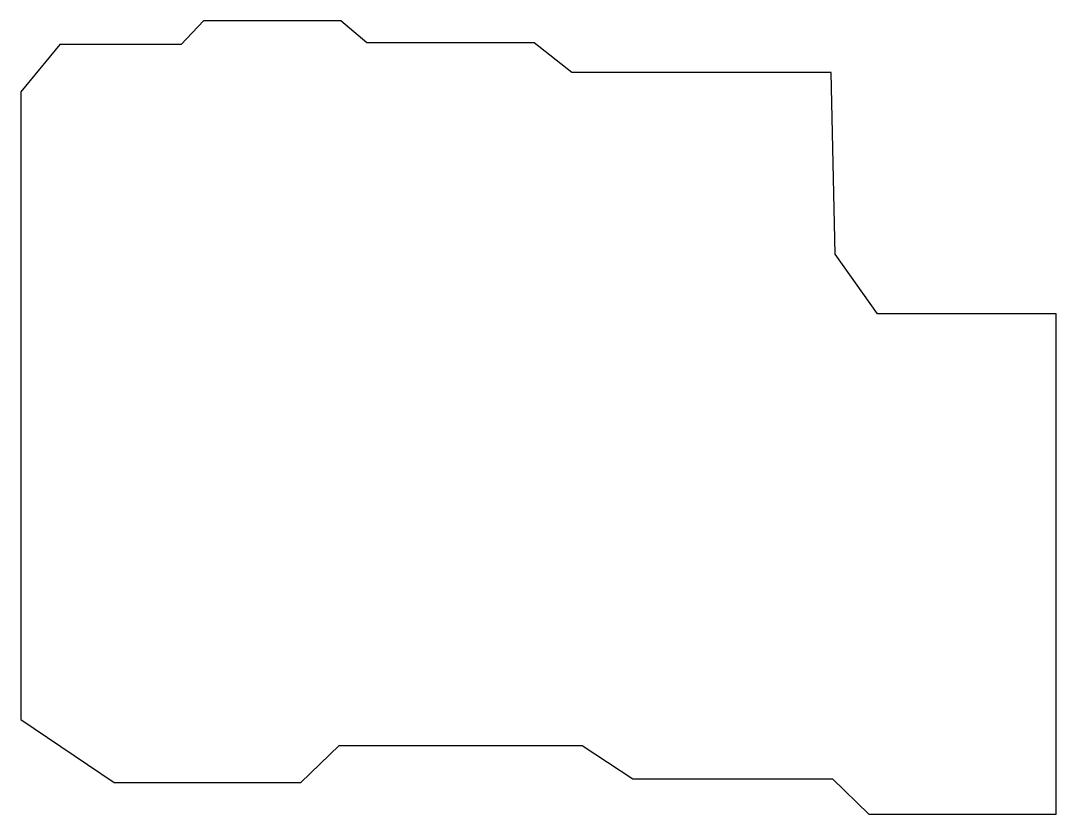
# Model space of a CAD drawing. Extents: x -54.9 to 42.6, y -16.6 to 58.3.
import ezdxf

# ---------------------------------------------------------------- set-up
doc = ezdxf.new("R2010")
doc.units = 0
doc.layers.add('s001-#def-active-grp', color=7, linetype='CONTINUOUS')

msp = doc.modelspace()

# ---------------------------------------------------------------- linework, layer by layer
at = {"layer": 's001-#def-active-grp', "color": 7, "linetype": 'CONTINUOUS', "lineweight": 25, "true_color": 0x000000}
msp.add_lwpolyline([(42.603, 30.632), (25.769, 30.632), (21.782, 36.248), (21.409, 53.366), (-3.021, 53.366), (-6.577, 56.17), (-22.346, 56.17), (-24.795, 58.256), (-37.715, 58.256), (-39.818, 56.012), (-51.264, 56.012), (-54.944, 51.541), (-54.944, -7.605), (-46.15, -13.557), (-28.566, -13.557), (-24.934, -10.054), (-2.055, -10.054), (2.725, -13.203), (21.531, -13.203), (24.959, -16.553), (42.603, -16.553), (42.603, 30.632)], dxfattribs=at)

doc.saveas('drawing.dxf')
